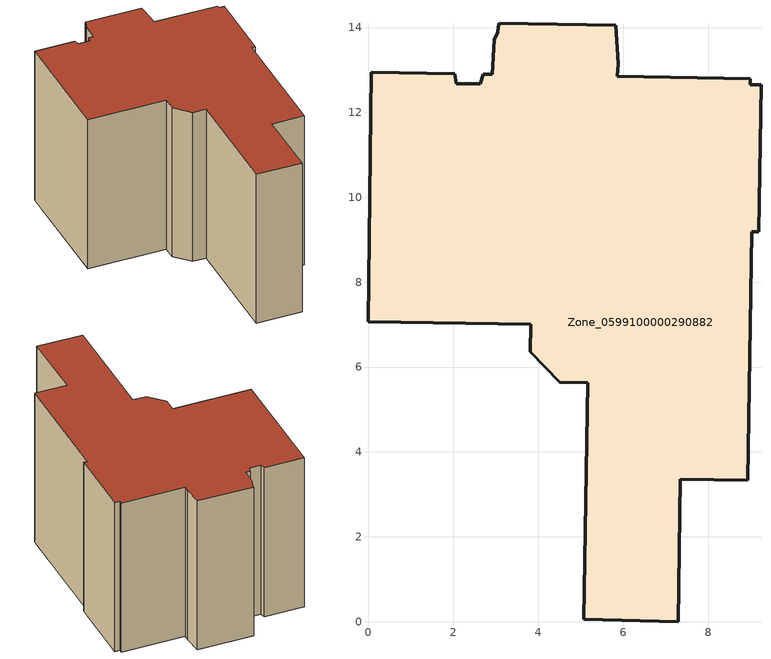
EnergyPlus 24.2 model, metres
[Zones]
Zone_0599100000290882
 floor ground (C_G): 8.93,3.33 7.35,3.35 7.3,0 5.07,0.06 5.16,5.63 4.51,5.64 3.81,6.36 3.82,7.01 0,7.07 0.06,12.94 2.03,12.91 2.07,12.68 2.64,12.68 2.71,12.9 2.92,12.9 2.96,13.71 3.04,13.89 3.06,14.02 3.08,14.1 5.82,14.05 5.88,13.15 5.86,12.85 9,12.79 8.99,12.65 9.25,12.65 9.19,9.19 9.03,9.19 z0
 wall outside (C_F): 2.07,12.68 2.03,12.91 0.06,12.94 0,7.07 3.82,7.01 3.81,6.36 4.51,5.64 5.16,5.63 5.07,0.06 7.3,0 7.35,3.35 8.93,3.33 9.03,9.19 9.19,9.19 9.25,12.65 8.99,12.65 9,12.79 5.86,12.85 5.88,13.15 5.82,14.05 3.08,14.1 3.06,14.02 3.04,13.89 2.96,13.71 2.92,12.9 2.71,12.9 2.64,12.68 2.07,12.68 z0:8.1
 roof outside (C_R): 5.16,5.63 5.07,0.06 7.3,0 7.35,3.35 8.93,3.33 9.03,9.19 9.19,9.19 9.25,12.65 8.99,12.65 9,12.79 5.86,12.85 5.88,13.15 5.82,14.05 3.08,14.1 3.06,14.02 3.04,13.89 2.96,13.71 2.92,12.9 2.71,12.9 2.64,12.68 2.07,12.68 2.03,12.91 0.06,12.94 0,7.07 3.82,7.01 3.81,6.36 4.51,5.64 z8.1
[BUILDING]
Pand.0599100000290882: North Axis=0; Terrain=City; Loads Convergence Tolerance Value=0.04; Temperature Convergence Tolerance Value=0.4; Solar Distribution=FullExterior; Maximum Number of Warmup Days=25; Minimum Number of Warmup Days=1
[Site:Location]
Rotterdam.The.Hague.AP_ZH_NLD Design_Conditions: Latitude=51.96; Longitude=4.45; Time Zone=1; Elevation=-4.5
[SITE:GROUNDTEMPERATURE:BUILDINGSURFACE]
18, 18, 18, 18, 18, 18, 18, 18, 18, 18, 18, 18
[MATERIAL] Thermal Absorptance=0.9; Solar Absorptance=0.7; Visible Absorptance=0.7
Name | Roughness | Thickness | Conductivity | Density | Specific Heat
G.TI.1975-1991 | MediumSmooth | 0.15 | 0.288461 | 540 | 1210
F.TI.1975-1991 | Rough | 0.3 | 0.230769 | 1920 | 840
R.TI.1975-1991 | MediumRough | 0.2 | 0.153846 | 1500 | 1000
[CONSTRUCTION]
C_G: G.TI.1975-1991
C_F: F.TI.1975-1991
C_R: R.TI.1975-1991
[ZONE]
Zone_0599100000290882: Type=1; Multiplier=1; Ceiling Height=Autocalculate; Volume=Autocalculate; Floor Area=autocalculate; Part of Total Floor Area=Yes
[ZONEINFILTRATION:DESIGNFLOWRATE]
Infil_Zone_0599100000290882: Zone or ZoneList or Space or SpaceList=Zone_0599100000290882; Schedule=AlwaysOn; Design Flow Rate Calculation Method=Flow/Area; Flow Rate per Floor Area=0.003; Constant Term Coefficient=1; Temperature Term Coefficient=0; Velocity Term Coefficient=0; Velocity Squared Term Coefficient=0
[HVACTEMPLATE:ZONE:IDEALLOADSAIRSYSTEM]
Zone_0599100000290882: Maximum Heating Supply Air Temperature=50; Minimum Cooling Supply Air Temperature=13; Maximum Heating Supply Air Humidity Ratio=0.0156; Minimum Cooling Supply Air Humidity Ratio=0.0077; Heating Limit=NoLimit; Cooling Limit=NoLimit; Dehumidification Control Type=ConstantSensibleHeatRatio; Cooling Sensible Heat Ratio=0.7; Dehumidification Setpoint=60; Humidification Control Type=None; Humidification Setpoint=30; Outdoor Air Method=None; Outdoor Air Flow Rate per Person=0.00944; Outdoor Air Flow Rate per Zone Floor Area=0; Outdoor Air Flow Rate per Zone=0; Demand Controlled Ventilation Type=None; Outdoor Air Economizer Type=NoEconomizer; Heat Recovery Type=None; Sensible Heat Recovery Effectiveness=0.7; Latent Heat Recovery Effectiveness=0.65
[ZONECONTROL:THERMOSTAT]
ThermostatControl_Zone_0599100000290882: Zone or ZoneList=Zone_0599100000290882; Control Type Schedule=DualSetpointControlType; Control 1=Thermostat_Zone_0599100000290882; Temperature Difference Between Cutout And Setpoint=0
[THERMOSTATSETPOINT:DUALSETPOINT]
Thermostat_Zone_0599100000290882: Heating Setpoint Temperature Schedule=HeatingSetpoint_Zone_0599100000290882; Cooling Setpoint Temperature Schedule=CoolingSetpoint_Zone_0599100000290882
[SCHEDULE:COMPACT]
HeatingSetpoint_Zone_0599100000290882: Through: 12/31, For: AllDays, Until: 24:00, 21
CoolingSetpoint_Zone_0599100000290882: Through: 12/31, For: AllDays, Until: 24:00, 24
DualSetpointControlType: Through: 12/31, For: AllDays, Until: 24:00, 4
AlwaysOn: Through: 12/31, For: AllDays, Until: 24:00, 1
